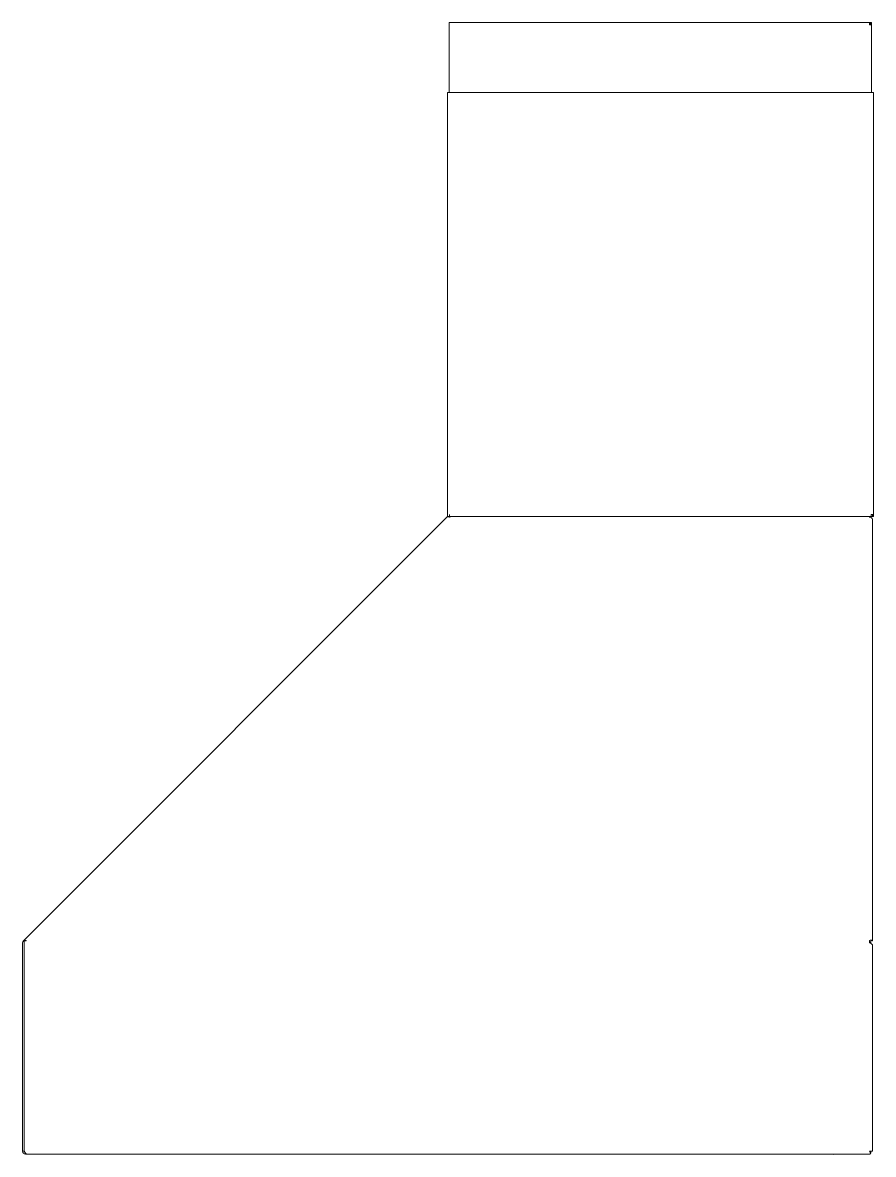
# Model space of a CAD drawing. Header units: millimetres. Extents: x 46989 to 543236, y 252623 to 526638.
# Drawn here: x 162315 to 179616, y 333233 to 356238 of the extents above; entities that cross this region are included whole.
import ezdxf

# ---------------------------------------------------------------- set-up
doc = ezdxf.new("R2010")
doc.units = ezdxf.units.MM

msp = doc.modelspace()

# ---------------------------------------------------------------- linework, layer by layer
at = {"color": 7, "lineweight": 13, "ltscale": 0.001507}
for p, q in [((170991, 356195), (170991, 356238)), ((170991, 356238), (171034, 356238)), ((179537, 356195), (179537, 356238)), ((179580, 356195), (179537, 356195)), ((179559, 356238), (179559, 356195)), ((179580, 356238), (179580, 356195)), ((170998, 354817), (170955, 354817)), ((179616, 354817), (179573, 354817)), ((170955, 346196), (170955, 346239)), ((170998, 346196), (170998, 346239)), ((179573, 346239), (179573, 346196)), ((179616, 346239), (179573, 346239)), ((179595, 346239), (179595, 346196)), ((179616, 346239), (179616, 346196)), ((170955, 346196), (170998, 346196))]:
    msp.add_line(p, q, dxfattribs=at)
at = {"color": 7, "lineweight": 13, "ltscale": 0.03937}
for p, q in [((170991, 354817), (170991, 356195)), ((171711, 356238), (171034, 356238)), ((179537, 356238), (171037, 356238)), ((179580, 354817), (179580, 356195)), ((170955, 346239), (170955, 354817)), ((179573, 354817), (170998, 354817)), ((179616, 346239), (179616, 354817)), ((170938, 346180), (162338, 337579)), ((179536, 346197), (171004, 346197)), ((179595, 337576), (179595, 346145)), ((162315, 337532), (162315, 333296)), ((162350, 333297), (162350, 337532)), ((179595, 333297), (179595, 337493)), ((162374, 333236), (162976, 333236)), ((162405, 333238), (179540, 333238)), ((163096, 333236), (178820, 333236)), ((179502, 333236), (178900, 333236))]:
    msp.add_line(p, q, dxfattribs=at)
at = {"color": 7, "lineweight": 13, "ltscale": 1.7e-05}
msp.add_line((171040, 356238), (171041, 356238), dxfattribs=at)
at = {"color": 7, "lineweight": 13, "ltscale": 0.014743}
msp.add_line((179112, 356238), (179537, 356238), dxfattribs=at)
at = {"color": 7, "lineweight": 13, "ltscale": 0.000775}
for p, q in [((179559, 356238), (179537, 356238)), ((179595, 346196), (179573, 346196)), ((163074, 333236), (163096, 333236))]:
    msp.add_line(p, q, dxfattribs=at)
at = {"color": 7, "lineweight": 13, "ltscale": 0.000733}
for p, q in [((179580, 356238), (179559, 356238)), ((179616, 346196), (179595, 346196))]:
    msp.add_line(p, q, dxfattribs=at)
at = {"color": 7, "lineweight": 13, "ltscale": 0.001501}
msp.add_line((170998, 346239), (170998, 346196), dxfattribs=at)
at = {"color": 7, "lineweight": 13, "ltscale": 0.000352}
msp.add_line((170945, 346187), (170938, 346180), dxfattribs=at)
msp.add_line((170945, 346187), (170938, 346180), dxfattribs=at)
at = {"color": 7, "lineweight": 13, "ltscale": 0.000212}
msp.add_line((170980, 346190), (170980, 346196), dxfattribs=at)
at = {"color": 7, "lineweight": 13, "ltscale": 0.000353}
for p, q in [((171004, 346187), (170994, 346187)), ((179536, 346197), (179536, 346187))]:
    msp.add_line(p, q, dxfattribs=at)
at = {"color": 7, "lineweight": 13, "ltscale": 9.3e-05}
msp.add_line((170998, 346196), (171001, 346196), dxfattribs=at)
at = {"color": 7, "lineweight": 13, "ltscale": 0.000118}
msp.add_line((171001, 346196), (171004, 346196), dxfattribs=at)
at = {"color": 7, "lineweight": 13, "ltscale": 0.000604}
msp.add_line((171004, 346197), (171004, 346180), dxfattribs=at)
at = {"color": 7, "lineweight": 13, "ltscale": 0.00025}
for p, q in [((171004, 346180), (171004, 346187)), ((179536, 346180), (179536, 346187))]:
    msp.add_line(p, q, dxfattribs=at)
at = {"color": 7, "lineweight": 13, "ltscale": 0.00126}
msp.add_line((179536, 346196), (179573, 346196), dxfattribs=at)
at = {"color": 7, "lineweight": 13, "ltscale": 8.6e-05}
for p, q in [((179595, 345565), (179598, 345565)), ((179595, 345565), (179598, 345565)), ((179595, 345390), (179598, 345390))]:
    msp.add_line(p, q, dxfattribs=at)
at = {"color": 7, "lineweight": 13, "ltscale": 0.002184}
msp.add_line((179598, 345502), (179598, 345565), dxfattribs=at)
at = {"color": 7, "lineweight": 13, "ltscale": 0.000894}
msp.add_line((179598, 345502), (179598, 345528), dxfattribs=at)
at = {"color": 7, "lineweight": 13, "ltscale": 0.000856}
msp.add_line((179598, 345477), (179598, 345502), dxfattribs=at)
at = {"color": 7, "lineweight": 13, "ltscale": 0.00304}
msp.add_line((179598, 345390), (179598, 345477), dxfattribs=at)
at = {"color": 7, "lineweight": 13, "ltscale": 0.000248}
msp.add_line((162338, 337579), (162333, 337574), dxfattribs=at)
at = {"color": 7, "lineweight": 13, "ltscale": 0.000847}
msp.add_line((162350, 337556), (162333, 337574), dxfattribs=at)
at = {"color": 7, "lineweight": 13, "ltscale": 0.000599}
msp.add_line((162350, 337567), (162338, 337579), dxfattribs=at)
at = {"color": 7, "lineweight": 13, "ltscale": 0.001446}
for p, q in [((162350, 337532), (162350, 337574)), ((179536, 337532), (179536, 337574))]:
    msp.add_line(p, q, dxfattribs=at)
at = {"color": 7, "lineweight": 13, "ltscale": 0.001275}
msp.add_line((162350, 337574), (162387, 337574), dxfattribs=at)
at = {"color": 7, "lineweight": 13, "ltscale": 0.000164}
for p, q in [((162387, 337579), (162387, 337574)), ((179536, 337579), (179536, 337574))]:
    msp.add_line(p, q, dxfattribs=at)
at = {"color": 7, "lineweight": 13, "ltscale": 0.00085}
msp.add_line((179536, 337548), (179561, 337548), dxfattribs=at)
at = {"color": 7, "lineweight": 13, "ltscale": 0.0004}
msp.add_line((179561, 337573), (179572, 337576), dxfattribs=at)
at = {"color": 7, "lineweight": 13, "ltscale": 0.000916}
msp.add_line((179561, 337522), (179561, 337548), dxfattribs=at)
at = {"color": 7, "lineweight": 13, "ltscale": 0.000816}
msp.add_line((179572, 337576), (179595, 337576), dxfattribs=at)
at = {"color": 7, "lineweight": 13, "ltscale": 0.0012}
msp.add_line((162350, 333296), (162315, 333296), dxfattribs=at)
at = {"color": 7, "lineweight": 13, "ltscale": 4.8e-05}
msp.add_line((162350, 333297), (162350, 333296), dxfattribs=at)
at = {"color": 7, "lineweight": 13, "ltscale": 0.00079}
msp.add_line((162374, 333259), (162374, 333236), dxfattribs=at)
at = {"color": 7, "lineweight": 13, "ltscale": 4.9e-05}
msp.add_line((162976, 333238), (162976, 333236), dxfattribs=at)
at = {"color": 7, "lineweight": 13, "ltscale": 5e-05}
for p, q in [((163074, 333236), (163074, 333238)), ((178820, 333238), (178820, 333236)), ((178821, 333236), (178821, 333238))]:
    msp.add_line(p, q, dxfattribs=at)
at = {"color": 7, "lineweight": 13, "ltscale": 0.000436}
msp.add_line((178774, 333236), (178786, 333234), dxfattribs=at)
at = {"color": 7, "lineweight": 13, "ltscale": 1.3e-05}
msp.add_line((178820, 333236), (178821, 333236), dxfattribs=at)
at = {"color": 7, "lineweight": 13, "ltscale": 5.6e-05}
for p, q in [((178900, 333236), (178900, 333238)), ((179502, 333238), (179502, 333236)), ((179561, 333295), (179561, 333297))]:
    msp.add_line(p, q, dxfattribs=at)
at = {"color": 7, "lineweight": 13, "ltscale": 0.00205}
msp.add_line((179595, 333297), (179536, 333297), dxfattribs=at)
at = {"color": 7, "lineweight": 13, "ltscale": 0.000869}
msp.add_line((179567, 333279), (179567, 333254), dxfattribs=at)
msp.add_line((179567, 333279), (179567, 333254), dxfattribs=at)
at = {"color": 7, "lineweight": 13, "ltscale": 0.03937}
for points in [[(170945, 346187), (170947, 346188), (170950, 346190), (170956, 346191), (170967, 346191), (170981, 346190), (170994, 346187)], [(162338, 337579), (162339, 337580), (162343, 337581), (162348, 337582), (162360, 337582), (162373, 337581), (162387, 337579)], [(179536, 337579), (179551, 337584), (179566, 337586), (179579, 337586), (179587, 337584), (179593, 337581), (179595, 337579), (179595, 337576)], [(179536, 337532), (179563, 337521), (179575, 337515), (179585, 337508), (179589, 337505), (179594, 337499), (179595, 337493)], [(179561, 337522), (179577, 337513), (179584, 337509), (179592, 337502), (179595, 337498), (179595, 337493)], [(162350, 333297), (162367, 333270), (162375, 333258), (162382, 333250), (162389, 333244), (162397, 333239), (162405, 333238)], [(179536, 333297), (179549, 333277), (179556, 333267), (179567, 333254)], [(179536, 333297), (179556, 333284), (179567, 333279)], [(179567, 333254), (179560, 333247), (179553, 333242), (179545, 333239), (179540, 333238)]]:
    msp.add_lwpolyline(points, dxfattribs=at)
for centre, radius, start, end in [((170953, 346178), 12.1, 97.9899, 130.6442), ((170980, 346138), 59, 102.5471, 118.7261), ((171001, 346216), 20, 262.2912, 269.9822), ((162374, 337532), 59, 135.0024, 180), ((179629, 337462), 130, 125.3285, 135.0592), ((162374, 333296), 59, 180, 270), ((162374, 333296), 24.5, 180, 246.4069), ((162976, 333296), 59, 270, 282.5544), ((178795, 333276), 43.4, 258, 293.3595), ((178900, 333295), 59, 256.5719, 270), ((179502, 333295), 59, 270, 283.4273), ((179502, 333295), 59, 347.7553, 0), ((179617, 333391), 122, 241.8845, 245.6873)]:
    msp.add_arc(centre, radius, start, end, dxfattribs=at)
for major_axis, start_param, end_param in [((-59, 0), 3.141593, 4.712389), ((59, 0), 6.283185, 7.853982)]:
    msp.add_ellipse((179536, 346145), major_axis=major_axis, ratio=0.70543, start_param=start_param, end_param=end_param, dxfattribs=at)

doc.saveas('drawing.dxf')
